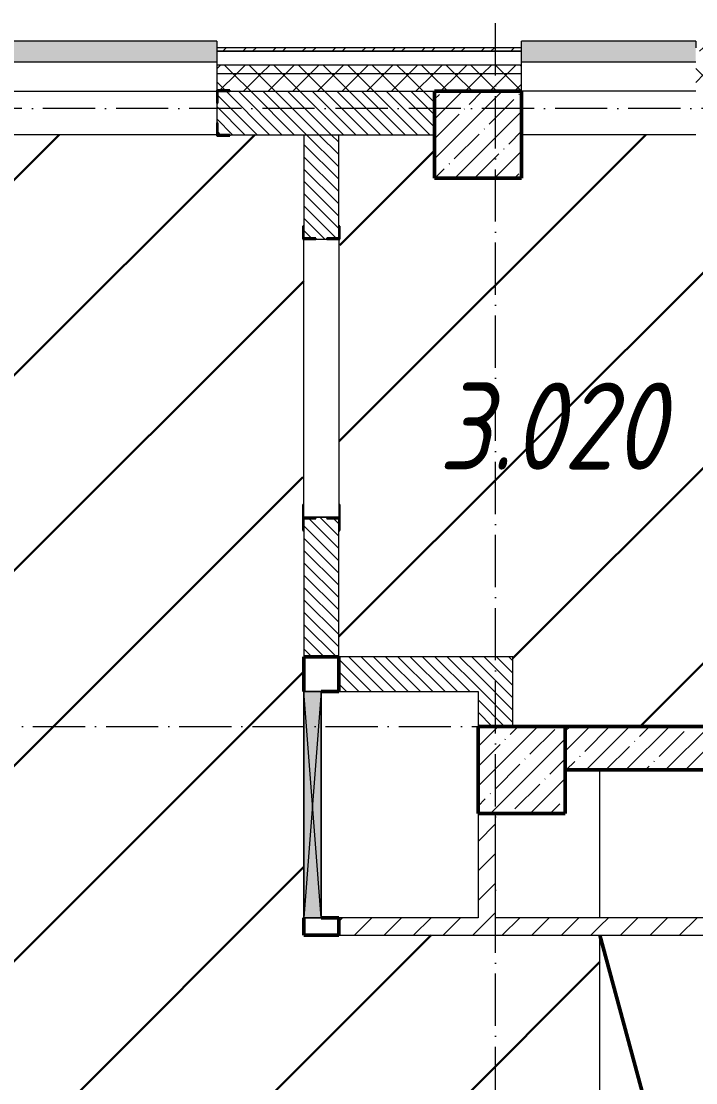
# Model space of a CAD drawing. Header units: millimetres. Extents: x -17017 to 628417, y -109036 to 199237.
# Drawn here: x 614137 to 618010, y -10532 to -4432 of the extents above; entities that cross this region are included whole.
import ezdxf

# ---------------------------------------------------------------- set-up
doc = ezdxf.new("R2010")
doc.units = ezdxf.units.MM
doc.linetypes.add('50_200_ШТРИХ_1Т_ш5_п1_п1_', pattern=[700, 500, -100, 0, -100])
for name, color, linetype, lineweight in [('A-DETL-____-OTLN-1', 7, 'Continuous', 50), ('A-DETL-GENF-OTLN', 7, 'Continuous', 9), ('A-FLOR-____-OTLN', 7, 'Continuous', 9), ('A-GENM-____-MCUT', 7, 'Continuous', 25), ('A-GENM-____-OTLN', 7, 'Continuous', 9), ('A-GENM-____-OTLN-1', 7, 'Continuous', 25), ('A-GLAZ-____-OTLN', 7, 'Continuous', 9), ('A-WALL-____-MCUT', 7, 'Continuous', 13), ('A-WALL-____-MCUT-1', 7, 'Continuous', 9), ('A-WALL-____-MCUT-2', 7, 'Continuous', 50), ('A-WALL-____-OTLN', 7, 'Continuous', 9), ('A-WALL-____-PATT-1', 7, 'Continuous', 9), ('A-WALL-FNSH-MCUT-1', 7, 'Continuous', 9), ('I-WALL-____-OTLN', 7, 'Continuous', 9), ('S-COLS-____-MCUT', 7, 'Continuous', 50), ('S-COLS-____-OTLN', 7, 'Continuous', 9), ('S-GRID-____-OTLN-1', 7, '50_200_ШТРИХ_1Т_ш5_п1_п1_', 9), ('Марки помещений', 7, 'Continuous', 9), ('стяжа', 7, 'Continuous', 30)]:
    doc.layers.add(name, color=color, linetype=linetype, lineweight=lineweight)
doc.layers.add('A-GLAZ-____-OTLN-1', color=7, linetype='Continuous', lineweight=9, true_color=0xc0c0c0)
doc.styles.add('ISOCPEUR_I_2', font='isocpeui.ttf', dxfattribs={"width": 0.85, "height": 2.3})
pattern_1 = [(45, (239739.3, -3652.16), (-561.266, 561.266), [])]
pattern_2 = [(45, (523510.01, -90515.61), (-70.71068, 70.71068), []), (135, (523510.01, -90515.61), (-70.71068, -70.71068), [])]
pattern_3 = [(45, (523510.01, -90515.61), (-84.85281, 84.85281), [])]
pattern_4 = [(135, (523510.01, -90515.614), (-35.35534, -35.35534), [])]

# ---------------------------------------------------------------- blocks, each defined once
blk = doc.blocks.new('BSC_Колонна _Прямоугольная - 500х500-V103-АР1_План отверстий 3 этажа в осях 1-64_Ю-ЯЯ')
at = {"layer": 'S-COLS-____-OTLN'}
h = blk.add_hatch(dxfattribs=at)
h.set_pattern_fill('FP_108', color=256, style=0, pattern_type=2)
h.set_pattern_definition([(135, (85431.04, -93250), (-114.04925, -114.04925), []), (135, (85431.04, -93135.95), (-114.04925, -114.04925), [201.613, -40.323, 3.353, -36.97])])
h.paths.add_polyline_path([(250, 250), (-250, 250), (-250, -250), (250, -250)], flags=0)
at = {"layer": 'S-COLS-____-MCUT'}
for p, q in [((250, 250), (-250, 250)), ((-250, 250), (-250, -250)), ((250, -250), (250, 250)), ((-250, -250), (250, -250))]:
    blk.add_line(p, q, dxfattribs=at)
blk = doc.blocks.new('BSC_Колонна _Прямоугольная - 500х500-V147-АР1_План отверстий 3 этажа в осях 1-64_Ю-ЯЯ')
at = {"layer": 'S-COLS-____-OTLN'}
h = blk.add_hatch(dxfattribs=at)
h.set_pattern_fill('FP_153', color=256, style=0, pattern_type=2)
h.set_pattern_definition([(135, (81781.04, -93500), (-114.04925, -114.04925), []), (135, (81781.04, -93385.95), (-114.04925, -114.04925), [201.613, -40.323, 3.353, -36.97])])
h.paths.add_polyline_path([(250, 250), (-250, 250), (-250, -250), (250, -250)], flags=0)
at = {"layer": 'S-COLS-____-MCUT'}
for p, q in [((250, 250), (-250, 250)), ((-250, 250), (-250, -250)), ((250, -250), (250, 250)), ((-250, -250), (250, -250))]:
    blk.add_line(p, q, dxfattribs=at)
blk = doc.blocks.new('Фахверк_СКБ_Уголок - 250_2700-27497298-АР1_План отверстий 3 этажа в осях 1-64_Ю-ЯЯ')
at = {"layer": 'A-GENM-____-MCUT'}
for p, q in [((200, 181), (125, 181)), ((125, 181), (125, 106)), ((131, 106), (131, 175)), ((131, 175), (200, 175)), ((200, 175), (200, 181)), ((125, 106), (131, 106)), ((131, -6), (125, -6)), ((125, -6), (125, -81)), ((131, -75), (131, -6)), ((125, -81), (200, -81)), ((200, -75), (131, -75)), ((200, -81), (200, -75))]:
    blk.add_line(p, q, dxfattribs=at)
blk = doc.blocks.new('Фахверк_СКБ_Уголок - 200_3960-28268576-АР1_План отверстий 3 этажа в осях 1-64_Ю-ЯЯ')
at = {"layer": 'A-GENM-____-MCUT'}
for p, q in [((200, 156), (125, 156)), ((125, 156), (125, 81)), ((131, 81), (131, 150)), ((131, 150), (200, 150)), ((200, 150), (200, 156)), ((125, 81), (131, 81)), ((131, 19), (125, 19)), ((125, 19), (125, -56)), ((131, -50), (131, 19)), ((125, -56), (200, -56)), ((200, -50), (131, -50)), ((200, -56), (200, -50))]:
    blk.add_line(p, q, dxfattribs=at)
blk = doc.blocks.new('154_Стойка_СКБ_Уголок - СМ-2180_200-28268025-АР1_План отверстий 3 этажа в осях 1-64_Ю-ЯЯ')
at = {"layer": 'A-GENM-____-MCUT'}
for p, q in [((125, 156), (125, 81)), ((200, 156), (125, 156)), ((131, 81), (131, 150)), ((131, 150), (200, 150)), ((200, 150), (200, 156)), ((125, 81), (131, 81)), ((131, 19), (125, 19)), ((125, 19), (125, -56)), ((131, -50), (131, 19)), ((125, -56), (200, -56)), ((200, -50), (131, -50)), ((200, -56), (200, -50))]:
    blk.add_line(p, q, dxfattribs=at)
blk = doc.blocks.new('Стойка_Влож_Полоса боковая - Полоса-28213942-АР1_План отверстий 3 этажа в осях 1-64_Ю-ЯЯ')
at = {"layer": 'A-GENM-____-OTLN'}
for p, q in [((-5, 60), (0, 60)), ((-5, -60), (-5, 60)), ((0, -60), (-5, -60))]:
    blk.add_line(p, q, dxfattribs=at)
blk = doc.blocks.new('Стойка_Влож_Уголок_Опорный - Уголок-28213941-АР1_План отверстий 3 этажа в осях 1-64_Ю-ЯЯ')
at = {"layer": 'A-GENM-____-OTLN'}
for p, q in [((-212, -6), (-212, 0)), ((0, 0), (0, -6)), ((-212, -75), (-212, -6)), ((-212, -6), (-206, -6)), ((-6, -6), (0, -6)), ((0, -6), (0, -75)), ((-212, -75), (-206, -75)), ((-6, -75), (0, -75))]:
    blk.add_line(p, q, dxfattribs=at)
blk = doc.blocks.new('Отлив_СКБ - Отлив витража_120_НВФ-31886035-АР1_План отверстий 3 этажа в осях 1-64_Ю-ЯЯ')
at = {"layer": 'A-GLAZ-____-OTLN-1'}
for points in [[(4800, 2), (4800, 120), (0, 120), (0, 2), (1409.2, 2)], [(4800, 0), (4800, 2), (0, 2), (0, 0), (1409.2, 0)]]:
    blk.add_hatch(color=256, dxfattribs=at).paths.add_polyline_path(points, flags=0)
at = {"layer": 'A-GLAZ-____-OTLN'}
for p, q in [((0, 83), (0, 120)), ((4800, 120), (0, 120)), ((4800, 120), (4800, 83)), ((0, 2), (4800, 2)), ((4800, 0), (0, 0))]:
    blk.add_line(p, q, dxfattribs=at)
blk = doc.blocks.new('Отлив_СКБ - Отлив витража_120_НВФ-31885289-АР1_План отверстий 3 этажа в осях 1-64_Ю-ЯЯ')
at = {"layer": 'A-GLAZ-____-OTLN-1'}
for points in [[(1000, 2), (1000, 120), (0, 120), (0, 2), (161.6, 2)], [(1000, 0), (1000, 2), (0, 2), (0, 0), (161.6, 0)]]:
    blk.add_hatch(color=256, dxfattribs=at).paths.add_polyline_path(points, flags=0)
at = {"layer": 'A-GLAZ-____-OTLN'}
for p, q in [((0, 83), (0, 120)), ((1000, 120), (0, 120)), ((1000, 120), (1000, 83)), ((0, 2), (1000, 2)), ((1000, 0), (0, 0))]:
    blk.add_line(p, q, dxfattribs=at)
blk = doc.blocks.new('AR_Отверстие прямоугольное _в стене_ - AR_Отверстие прямоугольное _в стене__ОВ-36938153-АР1_План отверстий 3 этажа в осях 1-64_Ю-ЯЯ')
at = {"layer": 'A-GLAZ-____-OTLN'}
blk.add_hatch(color=256, dxfattribs=at).paths.add_polyline_path([(650, -50), (650, 50), (-650, 50), (-650, -50)], flags=0)
at = {"layer": 'A-DETL-GENF-OTLN'}
for p, q in [((-650, -50), (-650, 50)), ((-650, 50), (650, 50)), ((650, 50), (-650, -50)), ((-650, 50), (650, -50)), ((650, 50), (-650, 50)), ((-650, 50), (-650, -50)), ((650, 50), (650, -50)), ((650, -50), (650, 50)), ((650, -50), (-650, -50)), ((-650, -50), (650, -50))]:
    blk.add_line(p, q, dxfattribs=at)
blk = doc.blocks.new('BSC_Колонна _Прямоугольная1 - 200х100 _металл_-V212-АР1_План отверстий 3 этажа в осях 1-64_Ю-ЯЯ')
at = {"layer": 'S-COLS-____-MCUT'}
for p, q in [((-100, 50), (-100, -50)), ((100, 50), (0, 50)), ((100, -50), (100, 50)), ((-100, -50), (100, -50))]:
    blk.add_line(p, q, dxfattribs=at)
blk = doc.blocks.new('BSC_Колонна _Прямоугольная1 - 200х200 _металл_-V213-АР1_План отверстий 3 этажа в осях 1-64_Ю-ЯЯ')
at = {"layer": 'S-COLS-____-MCUT'}
for p, q in [((100, 100), (-100, 100)), ((-100, 100), (-100, -100)), ((100, -100), (100, 100)), ((0, -100), (100, -100))]:
    blk.add_line(p, q, dxfattribs=at)
blk = doc.blocks.new('3эт')
at = {"layer": 'S-GRID-____-OTLN-1', "color": 251, "ltscale": 0.6, "true_color": 0x636466}
for p, q in [((377120.7, -46882.4), (377120.7, 4029.4)), ((387845.1, -1282.4), (279101.9, -1282.4)), ((279101.9, -4832.4), (387845.1, -4832.4))]:
    blk.add_line(p, q, dxfattribs=at)

msp = doc.modelspace()

# ---------------------------------------------------------------- hatches: boundary and pattern name
at = {"layer": 'A-WALL-____-PATT-1'}
h = msp.add_hatch(dxfattribs=at)
h.set_pattern_fill('FP_6', color=256, style=0, pattern_type=2)
h.set_pattern_definition([(45, (523510.01, -90515.61), (-85.53659, 85.53659), []), (45, (523567.03, -90515.61), (-85.53659, 85.53659), [])])
h.paths.add_polyline_path([(624990, -4604.6), (625010, -4604.6), (625010, -4584.6), (618010, -4584.6), (618010, -4604.6), (622474, -4604.6)], flags=0)
h.paths.add_polyline_path([(617010, -4604.6), (617010, -4584.6), (615260, -4584.6), (615260, -4604.6), (615404.1, -4604.6)], flags=0)
h = msp.add_hatch(dxfattribs=at)
h.set_pattern_fill('FP_4', color=256, style=0, pattern_type=2)
h.set_pattern_definition(pattern_2)
h.paths.add_polyline_path([(624990, -4734.6), (624990, -4684.6), (618010, -4684.6), (618010, -4734.6), (622474, -4734.6)], flags=0)
h.paths.add_polyline_path([(617010, -4734.6), (617010, -4684.6), (615260, -4684.6), (615260, -4734.6), (615404.1, -4734.6)], flags=0)
h.paths.add_polyline_path([(609335, -4734.6), (610460, -4734.6), (610460, -4684.6), (609335, -4684.6)], flags=0)
h.paths.add_polyline_path([(607535, -4734.6), (607535, -4684.6), (606410, -4684.6), (606410, -4734.6), (607450.5, -4734.6)], flags=0)
h.paths.add_polyline_path([(603915.6, -4734.6), (604610, -4734.6), (604610, -4684.6), (603560, -4684.6), (603560, -4734.6)], flags=0)
h.paths.add_polyline_path([(600560, -4734.6), (601760, -4734.6), (601760, -4684.6), (600560, -4684.6)], flags=0)
h.paths.add_polyline_path([(598760, -4734.6), (598760, -4684.6), (595210, -4684.6), (595210, -4734.6), (597729.5, -4734.6)], flags=0)
h.paths.add_polyline_path([(593410, -4734.6), (593410, -4684.6), (592210, -4684.6), (592210, -4734.6)], flags=0)
h.paths.add_polyline_path([(587410, -4734.6), (587410, -4684.6), (586160, -4684.6), (586160, -4734.6), (587124.7, -4734.6)], flags=0)
h.paths.add_polyline_path([(589210, -4734.6), (590410, -4734.6), (590410, -4684.6), (589210, -4684.6)], flags=0)
h.paths.add_polyline_path([(581360, -4734.6), (581360, -4684.6), (580160, -4684.6), (580160, -4734.6)], flags=0)
h.paths.add_polyline_path([(584360, -4734.6), (584360, -4684.6), (583160, -4684.6), (583160, -4734.6), (583589.8, -4734.6)], flags=0)
h.paths.add_polyline_path([(578360, -4734.6), (578360, -4684.6), (577160, -4684.6), (577160, -4734.6)], flags=0)
h.paths.add_polyline_path([(575360, -4734.6), (575360, -4684.6), (573560, -4684.6), (573560, -4734.6)], flags=0)
h = msp.add_hatch(dxfattribs=at)
h.set_pattern_fill('FP_4', color=256, style=0, pattern_type=2)
h.set_pattern_definition(pattern_2)
h.paths.add_polyline_path([(624910, -4834.6), (624990, -4834.6), (624990, -4734.6), (618010, -4734.6), (618010, -4834.6), (624860, -4834.6)], flags=0)
h.paths.add_polyline_path([(617010, -4834.6), (617010, -4734.6), (615260, -4734.6), (615260, -4828.6), (615335, -4828.6), (615335, -4834.6), (616510, -4834.6)], flags=0)
h.paths.add_polyline_path([(607460, -4834.6), (607460, -4828.6), (607535, -4828.6), (607535, -4734.6), (606410, -4734.6), (606410, -4834.6), (607450.5, -4834.6)], flags=0)
h.paths.add_polyline_path([(610101.7, -4834.6), (610385, -4834.6), (610385, -4828.6), (610460, -4828.6), (610460, -4734.6), (609335, -4734.6), (609335, -4828.6), (609410, -4828.6), (609410, -4834.6)], flags=0)
h.paths.add_polyline_path([(604535, -4834.6), (604535, -4828.6), (604610, -4828.6), (604610, -4734.6), (603560, -4734.6), (603560, -4828.6), (603635, -4828.6), (603635, -4834.6), (603915.6, -4834.6)], flags=0)
h.paths.add_polyline_path([(601685, -4834.6), (601685, -4828.6), (601760, -4828.6), (601760, -4734.6), (600560, -4734.6), (600560, -4828.6), (600635, -4828.6), (600635, -4834.6), (601510, -4834.6)], flags=0)
h.paths.add_polyline_path([(598760, -4834.6), (598760, -4734.6), (595210, -4734.6), (595210, -4828.6), (595285, -4828.6), (595285, -4834.6), (598260, -4834.6)], flags=0)
h.paths.add_polyline_path([(592710, -4834.6), (593335, -4834.6), (593335, -4828.6), (593410, -4828.6), (593410, -4734.6), (592210, -4734.6), (592210, -4834.6)], flags=0)
h.paths.add_polyline_path([(586760, -4834.6), (587335, -4834.6), (587335, -4828.6), (587410, -4828.6), (587410, -4734.6), (586160, -4734.6), (586160, -4828.6), (586235, -4828.6), (586235, -4834.6), (586260, -4834.6)], flags=0)
h.paths.add_polyline_path([(589285, -4834.6), (590335, -4834.6), (590335, -4828.6), (590410, -4828.6), (590410, -4734.6), (589210, -4734.6), (589210, -4828.6), (589285, -4828.6)], flags=0)
h.paths.add_polyline_path([(583589.8, -4834.6), (584285, -4834.6), (584285, -4828.6), (584360, -4828.6), (584360, -4734.6), (583160, -4734.6), (583160, -4828.6), (583235, -4828.6), (583235, -4834.6)], flags=0)
h.paths.add_polyline_path([(581285, -4834.6), (581285, -4828.6), (581360, -4828.6), (581360, -4734.6), (580160, -4734.6), (580160, -4828.6), (580235, -4828.6), (580235, -4834.6), (580760, -4834.6)], flags=0)
h.paths.add_polyline_path([(577235, -4834.6), (578285, -4834.6), (578285, -4828.6), (578360, -4828.6), (578360, -4734.6), (577160, -4734.6), (577160, -4828.6), (577235, -4828.6)], flags=0)
h.paths.add_polyline_path([(575285, -4834.6), (575285, -4828.6), (575360, -4828.6), (575360, -4734.6), (573560, -4734.6), (573560, -4834.6), (574510, -4834.6)], flags=0)
h = msp.add_hatch(dxfattribs=at)
h.set_pattern_fill('FP_9', color=256, style=0, pattern_type=2)
h.set_pattern_definition(pattern_4)
h.paths.add_polyline_path([(616510, -5084.6), (616510, -4834.6), (615266, -4834.6), (615266, -4903.6), (615260, -4903.6), (615260, -5015.6), (615266, -5015.6), (615266, -5084.6), (615404.1, -5084.6)], flags=0)
h = msp.add_hatch(dxfattribs=at)
h.set_pattern_fill('FP_9', color=256, style=0, pattern_type=2)
h.set_pattern_definition(pattern_4)
h.paths.add_polyline_path([(615960, -8084.6), (615960, -7290.6), (615891, -7290.6), (615891, -7284.6), (615829, -7284.6), (615829, -7290.6), (615760, -7290.6), (615760, -8084.6), (615860, -8084.6)], flags=0)
h.paths.add_polyline_path([(615891, -5684.6), (615891, -5678.6), (615960, -5678.6), (615960, -5084.6), (615760, -5084.6), (615760, -5678.6), (615829, -5678.6), (615829, -5684.6)], flags=0)
h = msp.add_hatch(dxfattribs=at)
h.set_pattern_fill('FP_9', color=256, style=0, pattern_type=2)
h.set_pattern_definition(pattern_4)
h.paths.add_polyline_path([(616760, -8284.6), (616760, -8084.6), (615960, -8084.6), (615960, -8284.6)], flags=0)
h = msp.add_hatch(dxfattribs=at)
h.set_pattern_fill('FP_9', color=256, style=0, pattern_type=2)
h.set_pattern_definition(pattern_4)
h.paths.add_polyline_path([(616960, -8484.6), (616960, -8084.6), (616760, -8084.6), (616760, -8484.6)], flags=0)
h = msp.add_hatch(dxfattribs=at)
h.set_pattern_fill('FP_12', color=256, style=0, pattern_type=2)
h.set_pattern_definition([(45, (523510, -90515.61), (-114.04925, 114.04925), []), (45, (523624.06, -90515.61), (-114.04925, 114.04925), [201.612, -40.322, 3.353, -36.97])])
h.paths.add_polyline_path([(624260, -8734.6), (624260, -8484.6), (617260, -8484.6), (617260, -8734.6), (622474, -8734.6)], flags=0)
h = msp.add_hatch(dxfattribs=at)
h.set_pattern_fill('FP_7', color=256, style=0, pattern_type=2)
h.set_pattern_definition(pattern_3)
h.paths.add_polyline_path([(616860, -9584.6), (616860, -8984.6), (616760, -8984.6), (616760, -9584.6)], flags=0)
h = msp.add_hatch(dxfattribs=at)
h.set_pattern_fill('FP_7', color=256, style=0, pattern_type=2)
h.set_pattern_definition(pattern_3)
h.paths.add_polyline_path([(615960, -9684.6), (617460, -9684.6), (617460, -9584.6), (615960, -9584.6), (615960, -9673.5)], flags=0)
h = msp.add_hatch(dxfattribs=at)
h.set_pattern_fill('FP_7', color=256, style=0, pattern_type=2)
h.set_pattern_definition(pattern_3)
h.paths.add_polyline_path([(622510, -9684.6), (622510, -9584.6), (617460, -9584.6), (617460, -9684.6), (622474, -9684.6)], flags=0)
at = {"layer": 'стяжа'}
h = msp.add_hatch(dxfattribs=at)
h.set_pattern_fill('ANSI31', color=5, scale=250)
h.set_pattern_definition(pattern_1)
h.paths.add_polyline_path([(614960, -17284.6), (616760, -17284.6), (616760, -16784.6), (617460, -16784.6), (617460, -11434.6), (616760, -11434.6), (616760, -10934.6), (617460, -10934.6), (617460, -9684.6), (615960, -9684.6), (615760, -9684.6), (615760, -9584.6), (615760, -8284.6), (615760, -8084.6), (615760, -7359.6), (615754, -7359.6), (615754, -7284.6), (615754, -7278.6), (615754, -7209.6), (615760, -5684.6), (615754, -5684.6), (615754, -5609.6), (615760, -5084.6), (615335, -5084.6), (615335, -5090.6), (615260, -5090.6), (615260, -5084.6), (612760, -5084.6), (612760, -5334.6), (612260, -5334.6), (612260, -5084.6), (610460, -5084.6), (610460, -5090.6), (610385, -5090.6), (610009.9, -5088.3), (610009.9, -5184.9), (609809.9, -5184.9), (609809.9, -5084.6), (609410, -5084.6), (609410, -5090.6), (609335, -5090.6), (607535, -5084.6), (607535, -5090.6), (607460, -5090.6), (607110, -5086.8), (607110, -5184.6), (606910, -5184.6), (606910, -5334.6), (606910, -5659.6), (606916, -5659.6), (606916, -5734.6), (606910.3, -7359.6), (606916, -7359.6), (606916, -7428.6), (606916, -7434.6), (606916, -7509.6), (606911.8, -8084.6), (607510, -8084.6), (607510, -8784.6), (607510, -11434.6), (607510, -12134.6), (607010, -12134.6), (607010, -12334.6), (607010, -12834.6), (607010, -14684.6), (607010, -14834.6), (607510, -14834.6), (607510, -15534.6), (606310, -15534.6), (606310, -15184.6), (601710, -15184.6), (601210, -15184.6), (601210, -15714.6), (601210, -15964.6), (601210, -18084.6), (601760, -18084.6), (601960, -18084.6), (602460, -18084.6), (602460, -18234.6), (602460, -19234.6), (602460, -19484.6), (601960, -19484.6), (601960, -20634.6), (601960, -22534.6), (602460, -22534.6), (602460, -23934.6), (601710, -23934.6), (601010, -23934.6), (601010, -23434.6), (601010, -23334.6), (601010, -23134.6), (601010, -20634.6), (601010, -20134.6), (601010, -18184.6), (601010, -18084.6), (601010, -15964.6), (601010, -15714.6), (601010, -15184.6), (601010, -14684.6), (601010, -13884.6), (601710, -13884.6), (601710, -13984.6), (601710, -14484.6), (601710, -14684.6), (601710, -14984.6), (606310, -14984.6), (606310, -14684.6), (606310, -12834.6), (606310, -12334.6), (606310, -10634.6), (606810, -10634.6), (606810, -8834.6), (606310, -8834.6), (606310, -8334.6), (606710, -8334.6), (606710, -7509.6), (606704, -7509.6), (606704, -7434.6), (606704, -7428.6), (606704, -7359.6), (606710, -5734.6), (606704, -5734.6), (606704, -5659.6), (606710, -5334.6), (606410, -5334.6), (606410, -5084.6), (604610, -5084.6), (604610, -5090.6), (604535, -5090.6), (603635, -5084.6), (603635, -5090.6), (603560, -5090.6), (603560, -5084.6), (601760, -5084.6), (601760, -5090.6), (601710, -5090.6), (601710, -5184.6), (601510, -5184.6), (601510, -5334.6), (601010, -5334.6), (601010, -5184.6), (600810, -5184.6), (600810, -5084.6), (600635, -5084.6), (600635, -5090.6), (600560, -5090.6), (600560, -5084.6), (598760, -5084.6), (598760, -5334.6), (598460, -5334.6), (598460, -6684.6), (599260, -6684.6), (599260, -8234.6), (598960, -8234.6), (598960, -9704.6), (598960, -9904.6), (598960, -10134.6), (598960, -10734.6), (598960, -10934.6), (598960, -11534.6), (598960, -11584.6), (598960, -11684.6), (598460, -11684.6), (598460, -14684.6), (598760, -14684.6), (599210, -14684.6), (599210, -16584.6), (598460, -16584.6), (598460, -20134.6), (598760, -20134.6), (598760, -20634.6), (598460, -20634.6), (598460, -22834.6), (598760, -22834.6), (598760, -23334.6), (598520, -23334.6), (598520, -23874.6), (598520, -23934.6), (598215.7, -23934.6), (598210.1, -26094.6), (598260, -26094.6), (598260, -26034.6), (598520, -26034.6), (598520, -27134.6), (599760, -27134.6), (599760, -26334.6), (601860, -26334.6), (601910, -26334.6), (603960, -26334.6), (604010, -26334.6), (605735, -26334.6), (606985, -26334.6), (607035, -26334.6), (609280, -26334.6), (609280, -27134.6), (609280, -27334.6), (609280, -29884.6), (609280, -29934.6), (609280, -32534.6), (609280, -32584.6), (609280, -35134.6), (609360, -35134.6), (609360, -35134.6), (611658.6, -35134.6), (612258.6, -35134.6), (612258.6, -35334.6), (612260, -35334.6), (612760, -35334.6), (612760, -35134.6), (616760, -35134.6), (616760, -34834.6), (617460, -34834.6), (617460, -29384.6), (616760, -29384.6), (616760, -28884.6), (617460, -28884.6), (617460, -26384.6), (616760, -26384.6), (616760, -25884.6), (614960, -25884.6)])
h.paths.add_polyline_path([(607010, -23434.6), (607010, -23934.6), (606310, -23934.6), (606310, -23434.6)], flags=16)
h.paths.add_polyline_path([(607110, -20634.6), (607010, -20634.6), (606310, -20634.6), (605410, -20634.6), (605410, -19334.6), (607110, -19334.6)], flags=16)
h.paths.add_polyline_path([(607010, -20134.6), (606310, -20134.6), (606310, -20534.6), (605510, -20534.6), (605510, -19434.6), (607010, -19434.6)], flags=0)
h.paths.add_polyline_path([(605610, -20134.6), (605610, -19484.6), (607010, -19484.6), (605718.3, -19592.9)], flags=0)
h.paths.add_polyline_path([(611160, -20634.6), (611160, -19334.6), (612860, -19334.6), (612860, -20634.6), (612760, -20634.6), (612060, -20634.6)], flags=16)
h.paths.add_polyline_path([(611960, -22934.6), (612760, -22934.6), (612760, -23434.6), (612760, -23934.6), (612060, -23934.6), (611960, -23934.6)], flags=16)
h.paths.add_polyline_path([(611260, -20534.6), (612060, -20534.6), (612060, -20134.9), (611260, -20134.9)], flags=0)
h.paths.add_polyline_path([(612060, -23034.6), (612660, -23034.6), (612660, -23434.6), (612060, -23434.6)], flags=0)
h.paths.add_polyline_path([(612760, -19434.9), (612760, -19434.6), (611260, -19434.6), (611260, -19434.9)], flags=0)
h.paths.add_polyline_path([(612060, -27134.6), (612760, -27134.6), (612760, -27634.6), (612060, -27634.6)], flags=16)
h.paths.add_polyline_path([(612060, -16434.6), (612060, -16249.6), (612060, -16099.6), (612060, -15184.6), (612060, -14684.6), (612760, -14684.6), (612760, -15184.6), (612760, -16099.6), (612760, -16249.6), (612760, -16434.6)], flags=16)
h.paths.add_polyline_path([(612160, -16334.6), (612160, -16249.6), (612060, -16249.6), (612060, -16099.6), (612160, -16099.6), (612160, -16034.6), (612660, -16034.6), (612660, -16099.6), (612760, -16099.6), (612760, -16249.6), (612660, -16249.6), (612660, -16334.6)], flags=0)
h.paths.add_polyline_path([(612660, -16134.6), (612160, -16134.6), (612160, -16249.6), (612060, -16249.6), (612110, -16174.6), (612060, -16099.6), (612160, -16099.6), (612160, -16134.6), (612660, -16134.6), (612660, -16099.6), (612760, -16099.6), (612710, -16174.6), (612760, -16249.6), (612660, -16249.6)], flags=0)
h.paths.add_polyline_path([(612260, -15284.6), (612160, -15934.6), (612160, -15934.6), (612660, -15934.6), (612660, -15184.6)], flags=0)
h.paths.add_polyline_path([(612060, -30634.6), (612760, -30634.6), (612760, -31134.6), (612060, -31134.6)], flags=16)
h.paths.add_polyline_path([(612060, -12834.6), (612060, -12334.6), (612060, -11984.6), (612760, -11984.6), (612760, -12084.6), (612760, -12334.6), (612760, -12834.6)], flags=16)
h.paths.add_polyline_path([(612160, -12334.6), (612160, -12084.6), (612660, -12084.6), (612760, -12084.6), (612760, -12334.6), (612660, -12334.6)], flags=0)
h.paths.add_polyline_path([(612660, -12084.6), (612760, -12084.6), (612710, -12209.6), (612760, -12334.6), (612660, -12334.6)], flags=0)
h.paths.add_polyline_path([(601710, -12834.6), (601010, -12834.6), (601010, -12334.6), (601010, -11934.6), (601710, -11934.6), (601710, -12334.6)], flags=16)
h.paths.add_polyline_path([(601110, -12334.6), (601110, -12034.6), (601612, -12034.6), (601610, -12034.9), (601610, -12334.6)], flags=0)
h.paths.add_polyline_path([(612060, -8834.6), (612060, -8334.6), (612060, -7884.6), (612760, -7884.6), (612760, -8334.6), (612760, -8834.6)], flags=16)
h.paths.add_polyline_path([(612160, -8334.6), (612160, -7984.6), (612660, -7984.6), (612660, -8334.6)], flags=0)
h.paths.add_polyline_path([(601710, -8834.6), (601010, -8834.6), (601010, -8334.6), (601710, -8334.6)], flags=16)
h = msp.add_hatch(dxfattribs=at)
h.set_pattern_fill('ANSI31', color=5, scale=250)
h.set_pattern_definition(pattern_1)
h.paths.add_polyline_path([(619060, -5084.6), (618010, -5084.6), (617010, -5084.6), (617010, -5334.6), (616510, -5334.6), (616510, -5084.6), (615960, -5084.6), (615960, -5609.6), (615966, -5609.6), (615966, -5684.6), (615960.3, -7209.6), (615966, -7209.6), (615966, -7278.6), (615966, -7284.6), (615966, -7359.6), (615960, -8084.6), (616960, -8084.6), (616960, -8484.6), (617260, -8484.6), (619060, -8484.6), (619060, -7754.6), (618981.5, -7754.6), (618981.5, -7514.6), (619060, -7514.6)])

# ---------------------------------------------------------------- linework, layer by layer
at = {"layer": 'A-DETL-____-OTLN-1'}
msp.add_line((617460, -9684.6), (624260, -34834.6), dxfattribs=at)
at = {"layer": 'A-FLOR-____-OTLN'}
for p, q in [((617460, -9584.6), (617460, -8734.6)), ((617460, -10934.6), (617460, -9684.6))]:
    msp.add_line(p, q, dxfattribs=at)
at = {"layer": 'A-WALL-____-MCUT'}
for p, q in [((617010, -4604.6), (615260, -4604.6)), ((615260, -4604.6), (615260, -4828.6)), ((617010, -4834.6), (617010, -4604.6)), ((615260, -4903.6), (615260, -5015.6)), ((615335, -5084.6), (616510, -5084.6)), ((615760, -5084.6), (615760, -5609.6)), ((615960, -5609.6), (615960, -5084.6)), ((615829, -5684.6), (615891, -5684.6)), ((615891, -7284.6), (615829, -7284.6)), ((615760, -7359.6), (615760, -8084.6)), ((615960, -8084.6), (615960, -7359.6)), ((616960, -8084.6), (615960, -8084.6)), ((616960, -8484.6), (616960, -8084.6)), ((615960, -8284.6), (616760, -8284.6)), ((616760, -8284.6), (616760, -8484.6))]:
    msp.add_line(p, q, dxfattribs=at)
at = {"layer": 'A-WALL-____-MCUT-1'}
for p, q in [((617010, -4684.6), (615260, -4684.6)), ((617010, -4734.6), (615260, -4734.6)), ((615335, -4834.6), (616510, -4834.6))]:
    msp.add_line(p, q, dxfattribs=at)
at = {"layer": 'A-WALL-____-MCUT-2'}
for p, q in [((624260, -8484.6), (617260, -8484.6)), ((617260, -8734.6), (624260, -8734.6))]:
    msp.add_line(p, q, dxfattribs=at)
at = {"layer": 'A-WALL-____-OTLN'}
for p, q in [((612760, -4834.6), (615260, -4834.6)), ((618010, -4834.6), (617010, -4834.6)), ((615260, -5084.6), (612760, -5084.6)), ((618010, -5084.6), (617010, -5084.6))]:
    msp.add_line(p, q, dxfattribs=at)
at = {"layer": 'A-WALL-FNSH-MCUT-1'}
for p, q in [((617010, -4584.6), (615260, -4584.6)), ((615260, -4584.6), (615260, -4604.6)), ((615260, -4604.6), (617010, -4604.6)), ((617010, -4604.6), (617010, -4584.6)), ((616760, -8984.6), (616760, -9584.6)), ((616860, -9584.6), (616860, -8984.6)), ((616760, -9584.6), (615960, -9584.6)), ((618910, -9584.6), (616860, -9584.6)), ((615960, -9684.6), (622510, -9684.6))]:
    msp.add_line(p, q, dxfattribs=at)
at = {"layer": 'I-WALL-____-OTLN'}
for p, q in [((615760, -7284.6), (615760, -5684.6)), ((615960, -5684.6), (615960, -7284.6))]:
    msp.add_line(p, q, dxfattribs=at)

# ---------------------------------------------------------------- block references
at = {"layer": 'A-GENM-____-OTLN'}
for name, p, rotation in [('Стойка_Влож_Уголок_Опорный - Уголок-28213941-АР1_План отверстий 3 этажа в осях 1-64_Ю-ЯЯ', (615754, -7284.6), 180), ('Стойка_Влож_Полоса боковая - Полоса-28213942-АР1_План отверстий 3 этажа в осях 1-64_Ю-ЯЯ', (615860, -7284.6), 270)]:
    msp.add_blockref(name, p, dxfattribs=dict(at, rotation=rotation))
at = {"layer": 'A-GENM-____-OTLN-1'}
msp.add_blockref('Фахверк_СКБ_Уголок - 250_2700-27497298-АР1_План отверстий 3 этажа в осях 1-64_Ю-ЯЯ', (615135, -5009.6), dxfattribs=at)
for name, p, rotation in [('Фахверк_СКБ_Уголок - 200_3960-28268576-АР1_План отверстий 3 этажа в осях 1-64_Ю-ЯЯ', (615910, -5809.6), 90), ('154_Стойка_СКБ_Уголок - СМ-2180_200-28268025-АР1_План отверстий 3 этажа в осях 1-64_Ю-ЯЯ', (615810, -7159.6), 270)]:
    msp.add_blockref(name, p, dxfattribs=dict(at, rotation=rotation))
at = {"layer": 'A-GLAZ-____-OTLN'}
for name, p in [('Отлив_СКБ - Отлив витража_120_НВФ-31886035-АР1_План отверстий 3 этажа в осях 1-64_Ю-ЯЯ', (610460, -4667.6)), ('Отлив_СКБ - Отлив витража_120_НВФ-31885289-АР1_План отверстий 3 этажа в осях 1-64_Ю-ЯЯ', (617010, -4667.6))]:
    msp.add_blockref(name, p, dxfattribs=at)
at = {"layer": 'A-GLAZ-____-OTLN', "rotation": 270}
msp.add_blockref('AR_Отверстие прямоугольное _в стене_ - AR_Отверстие прямоугольное _в стене__ОВ-36938153-АР1_План отверстий 3 этажа в осях 1-64_Ю-ЯЯ', (615810, -8934.6), dxfattribs=at)
at = {"layer": 'S-COLS-____-OTLN', "rotation": 269.9999999999997}
for name, p in [('BSC_Колонна _Прямоугольная - 500х500-V103-АР1_План отверстий 3 этажа в осях 1-64_Ю-ЯЯ', (616760, -5084.6)), ('BSC_Колонна _Прямоугольная - 500х500-V147-АР1_План отверстий 3 этажа в осях 1-64_Ю-ЯЯ', (617010, -8734.6))]:
    msp.add_blockref(name, p, dxfattribs=at)
at = {"layer": 'S-COLS-____-OTLN'}
for name, p in [('BSC_Колонна _Прямоугольная1 - 200х200 _металл_-V213-АР1_План отверстий 3 этажа в осях 1-64_Ю-ЯЯ', (615860, -8184.6)), ('BSC_Колонна _Прямоугольная1 - 200х100 _металл_-V212-АР1_План отверстий 3 этажа в осях 1-64_Ю-ЯЯ', (615860, -9634.6))]:
    msp.add_blockref(name, p, dxfattribs=at)
at = {"layer": 'стяжа'}
msp.add_blockref('3эт', (239739.3, -3652.2), dxfattribs=at)

# ---------------------------------------------------------------- texts
at = {"layer": 'Марки помещений', "insert": (616533.2, -6508.9), "char_height": 500, "width": 785.654, "attachment_point": 1, "style": 'ISOCPEUR_I_2'}
msp.add_mtext('3.020', dxfattribs=at)

doc.saveas('drawing.dxf')
